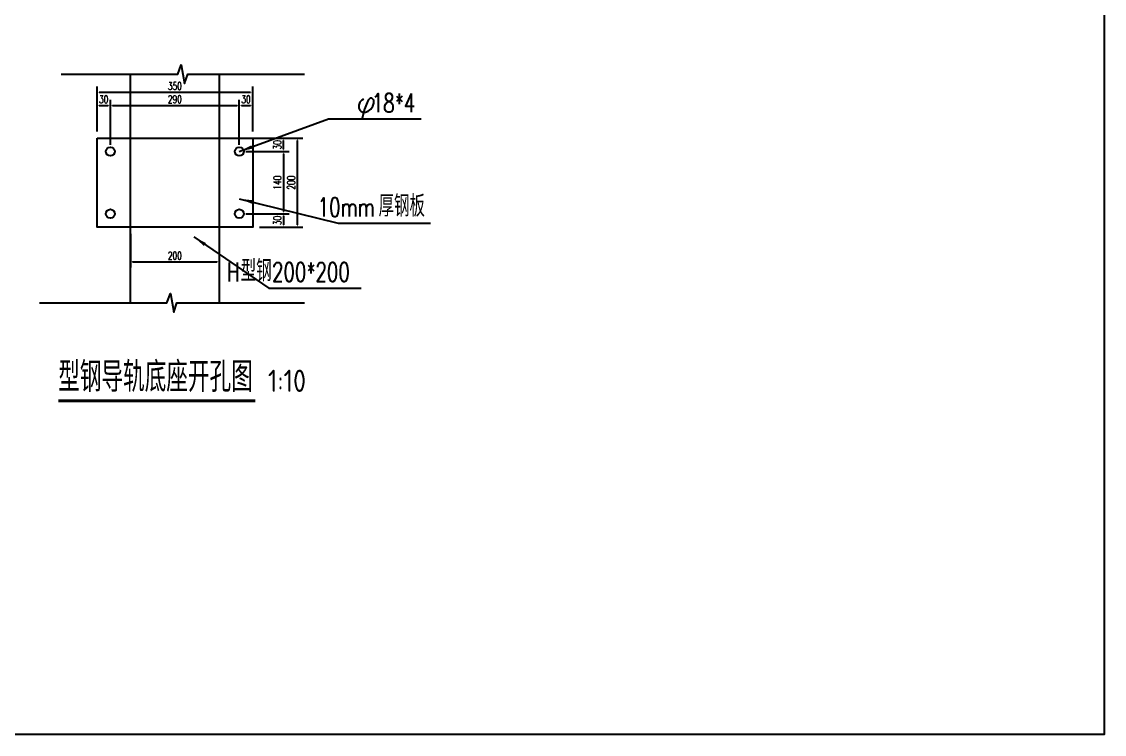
# Model space of a CAD drawing. Extents: x -89702 to 926017, y -610001 to -56924.
# Drawn here: x 94142 to 96577, y -586965 to -585362 of the extents above; entities that cross this region are included whole.
import ezdxf

# ---------------------------------------------------------------- set-up
doc = ezdxf.new("R2010")
doc.units = 0
doc.header["$LTSCALE"] = 10
doc.header["$MEASUREMENT"] = 0
for name, color, linetype in [('DIM_LEAD', 3, 'Continuous'), ('DIM_SYMB', 3, 'Continuous'), ('PUB_TEXT', 7, 'Continuous')]:
    doc.layers.add(name, color=color, linetype=linetype)
doc.styles.add('_TCH_DIM', font='SIMPLEX', dxfattribs={"bigfont": 'GBCBIG'})
doc.styles.get("Standard").update_dxf_attribs({"font": 'gbenor.shx', "bigfont": 'gbcbig.shx'})
doc.styles.add('STANDARD_T3', font='simplex.shx', dxfattribs={"width": 0.7, "bigfont": 'gbcbig.shx'})
doc.dimstyles.new('W&&5', dxfattribs={"dimtxt": 17.5, "dimasz": 5, "dimexe": 12.5, "dimexo": 15, "dimgap": 5, "dimtad": 1, "dimdec": 0, "dimzin": 0, "dimdsep": 46, "dimtxsty": 'STANDARD_T3', "dimcen": 0.09, "dimclrd": 1, "dimclre": 1, "dimclrt": 7, "dimazin": 2, "dimtfac": 1, "dimtdec": 0, "dimtix": 1, "dimtmove": 2, "dimatfit": 3, "dimfxl": 0, "dimtolj": 1, "dimtzin": 0, "dimarcsym": 0})

# ---------------------------------------------------------------- blocks, each defined once
blk = doc.blocks.new('*D1164')
at = {"color": 1, "lineweight": -2, "transparency": 16777216}
for p, q in [((94311.8, -585609), (94311.8, -585507.9)), ((94316.8, -585520.4), (94656.8, -585520.4)), ((94661.8, -585609), (94661.8, -585507.9))]:
    blk.add_line(p, q, dxfattribs=at)
at = {"color": 1, "transparency": 16777216}
for points in [[(94316.8, -585519.6), (94316.8, -585521.2), (94311.8, -585520.4)], [(94656.8, -585519.6), (94656.8, -585521.2), (94661.8, -585520.4)]]:
    blk.add_solid(points, dxfattribs=at)
at = {"layer": 'Defpoints', "color": 0, "transparency": 16777216}
for p in [(94661.8, -585520.4), (94311.8, -585624), (94661.8, -585624)]:
    blk.add_point(p, dxfattribs=at)
at = {"color": 7, "transparency": 16777216, "insert": (94486.8, -585506.7), "char_height": 17.5, "attachment_point": 5, "style": 'STANDARD_T3'}
blk.add_mtext('\\A1;350', dxfattribs=at)
blk = doc.blocks.new('*D1157')
at = {"color": 1, "lineweight": -2, "transparency": 16777216}
for p, q in [((94676.8, -585624), (94774.7, -585624)), ((94762.2, -585629), (94762.2, -585819)), ((94676.8, -585824), (94774.7, -585824))]:
    blk.add_line(p, q, dxfattribs=at)
at = {"color": 1, "transparency": 16777216}
for points in [[(94761.3, -585629), (94763, -585629), (94762.2, -585624)], [(94761.3, -585819), (94763, -585819), (94762.2, -585824)]]:
    blk.add_solid(points, dxfattribs=at)
at = {"layer": 'Defpoints', "color": 0, "transparency": 16777216}
for p in [(94661.8, -585624), (94661.8, -585824), (94762.2, -585824)]:
    blk.add_point(p, dxfattribs=at)
at = {"color": 7, "transparency": 16777216, "insert": (94748.4, -585724), "char_height": 17.5, "attachment_point": 5, "rotation": 90, "style": 'STANDARD_T3'}
blk.add_mtext('\\A1;200', dxfattribs=at)
blk = doc.blocks.new('*D1159')
at = {"color": 1, "lineweight": -2, "transparency": 16777216}
for p, q in [((94311.8, -585609), (94311.8, -585537.7)), ((94316.8, -585550.2), (94336.8, -585550.2)), ((94341.8, -585639), (94341.8, -585537.7))]:
    blk.add_line(p, q, dxfattribs=at)
at = {"color": 1, "transparency": 16777216}
for points in [[(94316.8, -585549.4), (94316.8, -585551), (94311.8, -585550.2)], [(94336.8, -585549.4), (94336.8, -585551), (94341.8, -585550.2)]]:
    blk.add_solid(points, dxfattribs=at)
at = {"layer": 'Defpoints', "color": 0, "transparency": 16777216}
for p in [(94341.8, -585550.2), (94311.8, -585624), (94341.8, -585654)]:
    blk.add_point(p, dxfattribs=at)
at = {"color": 7, "transparency": 16777216, "insert": (94326.8, -585536.4), "char_height": 17.5, "attachment_point": 5, "style": 'STANDARD_T3'}
blk.add_mtext('\\A1;30', dxfattribs=at)
blk = doc.blocks.new('*D1160')
at = {"color": 1, "lineweight": -2, "transparency": 16777216}
for p, q in [((94341.8, -585639), (94341.8, -585537.7)), ((94346.8, -585550.2), (94626.8, -585550.2)), ((94631.8, -585639), (94631.8, -585537.7))]:
    blk.add_line(p, q, dxfattribs=at)
at = {"color": 1, "transparency": 16777216}
for points in [[(94346.8, -585549.4), (94346.8, -585551), (94341.8, -585550.2)], [(94626.8, -585549.4), (94626.8, -585551), (94631.8, -585550.2)]]:
    blk.add_solid(points, dxfattribs=at)
at = {"layer": 'Defpoints', "color": 0, "transparency": 16777216}
for p in [(94631.8, -585550.2), (94341.8, -585654), (94631.8, -585654)]:
    blk.add_point(p, dxfattribs=at)
at = {"color": 7, "transparency": 16777216, "insert": (94486.8, -585536.4), "char_height": 17.5, "attachment_point": 5, "style": 'STANDARD_T3'}
blk.add_mtext('\\A1;290', dxfattribs=at)
blk = doc.blocks.new('*D1161')
at = {"color": 1, "lineweight": -2, "transparency": 16777216}
for p, q in [((94631.8, -585639), (94631.8, -585537.7)), ((94636.8, -585550.2), (94656.8, -585550.2)), ((94661.8, -585609), (94661.8, -585537.7))]:
    blk.add_line(p, q, dxfattribs=at)
at = {"color": 1, "transparency": 16777216}
for points in [[(94636.8, -585549.4), (94636.8, -585551), (94631.8, -585550.2)], [(94656.8, -585549.4), (94656.8, -585551), (94661.8, -585550.2)]]:
    blk.add_solid(points, dxfattribs=at)
at = {"layer": 'Defpoints', "color": 0, "transparency": 16777216}
for p in [(94661.8, -585550.2), (94661.8, -585624), (94631.8, -585654)]:
    blk.add_point(p, dxfattribs=at)
at = {"color": 7, "transparency": 16777216, "insert": (94646.8, -585536.4), "char_height": 17.5, "attachment_point": 5, "style": 'STANDARD_T3'}
blk.add_mtext('\\A1;30', dxfattribs=at)
blk = doc.blocks.new('*D1165')
at = {"color": 1, "lineweight": -2, "transparency": 16777216}
for p, q in [((94646.8, -585624), (94743.8, -585624)), ((94731.3, -585649), (94731.3, -585629)), ((94646.8, -585654), (94743.8, -585654))]:
    blk.add_line(p, q, dxfattribs=at)
at = {"color": 1, "transparency": 16777216}
for points in [[(94730.5, -585629), (94732.1, -585629), (94731.3, -585624)], [(94730.5, -585649), (94732.1, -585649), (94731.3, -585654)]]:
    blk.add_solid(points, dxfattribs=at)
at = {"layer": 'Defpoints', "color": 0, "transparency": 16777216}
for p in [(94631.8, -585624), (94731.3, -585624), (94631.8, -585654)]:
    blk.add_point(p, dxfattribs=at)
at = {"color": 7, "transparency": 16777216, "insert": (94717.5, -585639), "char_height": 17.5, "attachment_point": 5, "rotation": 90, "style": 'STANDARD_T3'}
blk.add_mtext('\\A1;30', dxfattribs=at)
blk = doc.blocks.new('*D1166')
at = {"color": 1, "lineweight": -2, "transparency": 16777216}
for p, q in [((94646.8, -585654), (94743.8, -585654)), ((94731.3, -585659), (94731.3, -585789)), ((94646.8, -585794), (94743.8, -585794))]:
    blk.add_line(p, q, dxfattribs=at)
at = {"color": 1, "transparency": 16777216}
for points in [[(94730.5, -585659), (94732.1, -585659), (94731.3, -585654)], [(94730.5, -585789), (94732.1, -585789), (94731.3, -585794)]]:
    blk.add_solid(points, dxfattribs=at)
at = {"layer": 'Defpoints', "color": 0, "transparency": 16777216}
for p in [(94631.8, -585654), (94631.8, -585794), (94731.3, -585794)]:
    blk.add_point(p, dxfattribs=at)
at = {"color": 7, "transparency": 16777216, "insert": (94717.5, -585724), "char_height": 17.5, "attachment_point": 5, "rotation": 90, "style": 'STANDARD_T3'}
blk.add_mtext('\\A1;140', dxfattribs=at)
blk = doc.blocks.new('*D1167')
at = {"color": 1, "lineweight": -2, "transparency": 16777216}
for p, q in [((94646.8, -585794), (94743.8, -585794)), ((94731.3, -585799), (94731.3, -585819)), ((94676.8, -585824), (94743.8, -585824))]:
    blk.add_line(p, q, dxfattribs=at)
at = {"color": 1, "transparency": 16777216}
for points in [[(94730.5, -585799), (94732.1, -585799), (94731.3, -585794)], [(94730.5, -585819), (94732.1, -585819), (94731.3, -585824)]]:
    blk.add_solid(points, dxfattribs=at)
at = {"layer": 'Defpoints', "color": 0, "transparency": 16777216}
for p in [(94631.8, -585794), (94661.8, -585824), (94731.3, -585824)]:
    blk.add_point(p, dxfattribs=at)
at = {"color": 7, "transparency": 16777216, "insert": (94717.5, -585809), "char_height": 17.5, "attachment_point": 5, "rotation": 90, "style": 'STANDARD_T3'}
blk.add_mtext('\\A1;30', dxfattribs=at)
blk = doc.blocks.new('*D1168')
at = {"color": 1, "lineweight": -2, "transparency": 16777216}
for p, q in [((94386.8, -585839), (94386.8, -585914.6)), ((94586.8, -585839), (94586.8, -585914.6)), ((94391.8, -585902.1), (94581.8, -585902.1))]:
    blk.add_line(p, q, dxfattribs=at)
at = {"color": 1, "transparency": 16777216}
for points in [[(94391.8, -585901.2), (94391.8, -585902.9), (94386.8, -585902.1)], [(94581.8, -585901.2), (94581.8, -585902.9), (94586.8, -585902.1)]]:
    blk.add_solid(points, dxfattribs=at)
at = {"layer": 'Defpoints', "color": 0, "transparency": 16777216}
for p in [(94386.8, -585824), (94586.8, -585824), (94586.8, -585902.1)]:
    blk.add_point(p, dxfattribs=at)
at = {"color": 7, "transparency": 16777216, "insert": (94486.8, -585888.3), "char_height": 17.5, "attachment_point": 5, "style": 'STANDARD_T3'}
blk.add_mtext('\\A1;200', dxfattribs=at)

msp = doc.modelspace()

# ---------------------------------------------------------------- linework, layer by layer
for points in [[(91165.4, -583758.5), (96577, -583758.5), (96577, -586965.1), (91165.4, -586965.1)], [(94311.8, -585624), (94661.8, -585624), (94661.8, -585824), (94311.8, -585824)]]:
    msp.add_lwpolyline(points, close=True)
for points in [[(94386.8, -585994.2), (94386.8, -585479.6)], [(94501, -585459.1), (94501.2, -585459.1)], [(94586.8, -585479.6), (94586.8, -585994.2)]]:
    msp.add_lwpolyline(points)
for centre in [(94341.8, -585654), (94631.8, -585654), (94341.8, -585794), (94631.8, -585794)]:
    msp.add_circle(centre, 10)
at = {"layer": 'DIM_LEAD'}
for p, q in [((94631.8, -585654), (94832.6, -585580.8)), ((94832.6, -585580.8), (95040.5, -585580.8)), ((94631.8, -585760.2), (94853.7, -585815.5)), ((94853.7, -585815.5), (95061.6, -585815.5)), ((94529.6, -585846.1), (94698, -585961.3)), ((94698, -585961.3), (94906, -585961.3))]:
    msp.add_line(p, q, dxfattribs=at)
for points in [[(94631.8, -585654, 0, 8, 0), (94660, -585643.7, 0, 0, 0)], [(94631.8, -585760.2, 0, 8, 0), (94660.9, -585767.5, 0, 0, 0)], [(94529.6, -585846.1, 0, 8, 0), (94554.4, -585863, 0, 0, 0)]]:
    msp.add_lwpolyline(points, format="xyseb", dxfattribs=at)
at = {"layer": 'DIM_SYMB'}
for points in [[(94231, -585479.6), (94493.5, -585479.6), (94501.1, -585458.6), (94508.6, -585500.6), (94516, -585479.6), (94778.5, -585479.6)], [(94182.3, -585994.2), (94469.1, -585994.2), (94476.8, -585973.2), (94484.2, -586015.2), (94491.6, -585994.2), (94778.5, -585994.2)]]:
    msp.add_lwpolyline(points, dxfattribs=at)
at = {"layer": 'DIM_SYMB', "const_width": 7}
msp.add_lwpolyline([(94224.5, -586214.7), (94668.1, -586214.7)], dxfattribs=at)

# ---------------------------------------------------------------- texts
at = {"layer": 'PUB_TEXT', "color": 7, "style": '_TCH_DIM', "width": 0.705882}
for s, p in [('18*4', (94929.8, -585565.8)), ('10mm', (94807.9, -585800.5)), ('H', (94603.6, -585946.3)), ('200*200', (94705.3, -585946.3))]:
    msp.add_text(s, height=42.5, dxfattribs=at).set_placement(p)
at = {"layer": 'PUB_TEXT', "color": 7, "style": '_TCH_DIM'}
for s, height, p in [('φ', 48.2, (94894.7, -585565.8)), ('厚钢板', 48.23, (94945, -585800.5)), ('型钢', 48.23, (94635, -585946.3))]:
    msp.add_text(s, height=height, dxfattribs=at).set_placement(p)
at = {"layer": 'PUB_TEXT', "color": 7}
for s, height, p in [('型钢导轨底座开孔图', 67.52, (94224.5, -586194.8)), ('1:10', 50, (94696.1, -586194.8))]:
    msp.add_text(s, height=height, dxfattribs=at).set_placement(p)

# ---------------------------------------------------------------- dimensions: what is measured, and where the dimension line sits
for base, p1, p2, picture, middle in [((94661.8, -585520.4), (94311.8, -585624), (94661.8, -585624), '*D1164', (94486.8, -585506.7)), ((94341.8, -585550.2), (94311.8, -585624), (94341.8, -585654), '*D1159', (94326.8, -585536.4)), ((94631.8, -585550.2), (94341.8, -585654), (94631.8, -585654), '*D1160', (94486.8, -585536.4)), ((94661.8, -585550.2), (94631.8, -585654), (94661.8, -585624), '*D1161', (94646.8, -585536.4)), ((94586.8, -585902.1), (94386.8, -585824), (94586.8, -585824), '*D1168', (94486.8, -585888.3))]:
    dim = msp.add_linear_dim(base=base, p1=p1, p2=p2, dimstyle='W&&5')
    dim.commit()
    dim.dimension.update_dxf_attribs({"geometry": picture, "text_midpoint": middle})
for base, p1, p2, picture, middle in [((94731.3, -585624), (94631.8, -585654), (94631.8, -585624), '*D1165', (94717.5, -585639)), ((94762.2, -585824), (94661.8, -585624), (94661.8, -585824), '*D1157', (94748.4, -585724)), ((94731.3, -585794), (94631.8, -585654), (94631.8, -585794), '*D1166', (94717.5, -585724)), ((94731.3, -585824), (94631.8, -585794), (94661.8, -585824), '*D1167', (94717.5, -585809))]:
    dim = msp.add_linear_dim(base=base, p1=p1, p2=p2, angle=90, dimstyle='W&&5')
    dim.commit()
    dim.dimension.update_dxf_attribs({"geometry": picture, "text_midpoint": middle})

doc.saveas('drawing.dxf')
